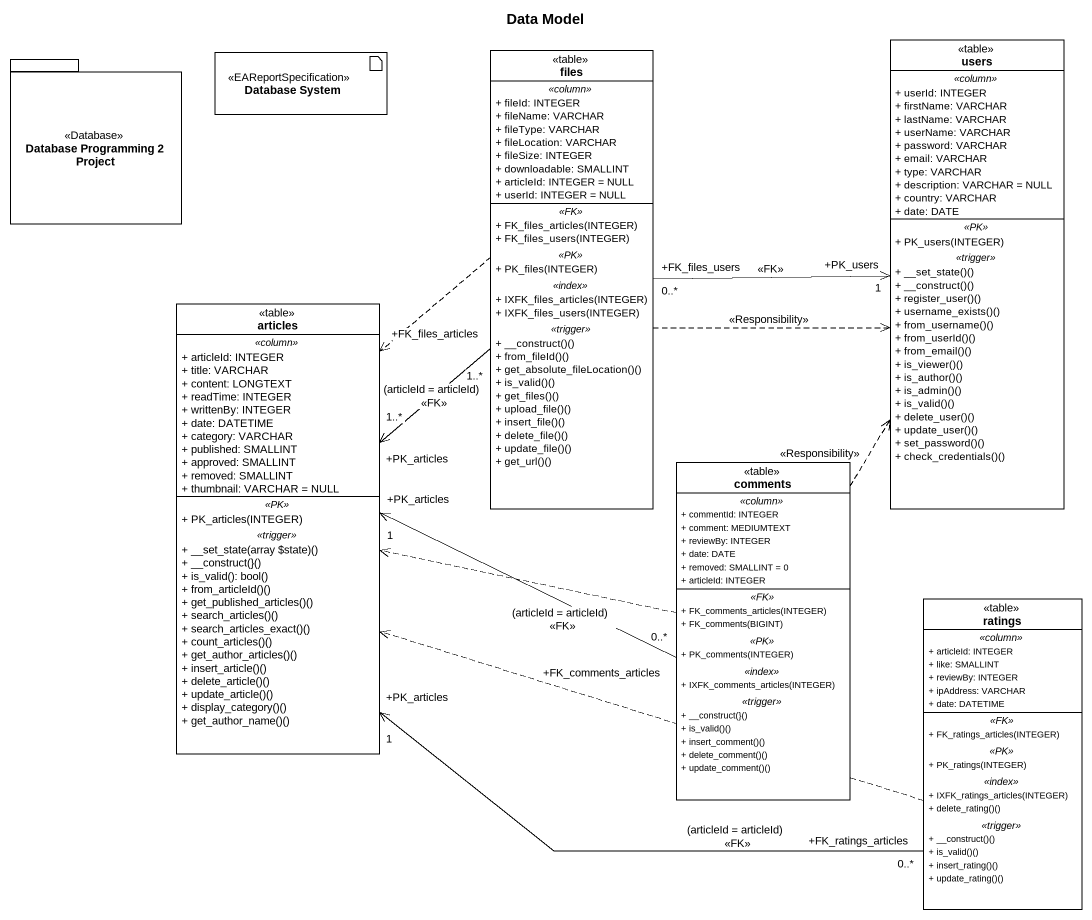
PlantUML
@startuml
title Data Model
allowmixing
hide circle
hide empty members
skinparam classAttributeIconSize 0
class users <<table>> {
  .. <<column>> ..
  + userId: INTEGER
  + firstName: VARCHAR
  + lastName: VARCHAR
  + userName: VARCHAR
  + password: VARCHAR
  + email: VARCHAR
  + type: VARCHAR
  + description: VARCHAR = NULL
  + country: VARCHAR
  + date: DATE
  .. <<PK>> ..
  + PK_users(INTEGER)
  .. <<trigger>> ..
  + __set_state()()
  + __construct()()
  + register_user()()
  + username_exists()()
  + from_username()()
  + from_userId()()
  + from_email()()
  + is_viewer()()
  + is_author()()
  + is_admin()()
  + is_valid()()
  + delete_user()()
  + update_user()()
  + set_password()()
  + check_credentials()()
}
package "Database Programming 2 Project" as Database_Programming_2 <<Database>> {
}
artifact "Database System" as Database_System <<EAReportSpecification>>
class files <<table>> {
  .. <<column>> ..
  + fileId: INTEGER
  + fileName: VARCHAR
  + fileType: VARCHAR
  + fileLocation: VARCHAR
  + fileSize: INTEGER
  + downloadable: SMALLINT
  + articleId: INTEGER = NULL
  + userId: INTEGER = NULL
  .. <<FK>> ..
  + FK_files_articles(INTEGER)
  + FK_files_users(INTEGER)
  .. <<PK>> ..
  + PK_files(INTEGER)
  .. <<index>> ..
  + IXFK_files_articles(INTEGER)
  + IXFK_files_users(INTEGER)
  .. <<trigger>> ..
  + __construct()()
  + from_fileId()()
  + get_absolute_fileLocation()()
  + is_valid()()
  + get_files()()
  + upload_file()()
  + insert_file()()
  + delete_file()()
  + update_file()()
  + get_url()()
}
class articles <<table>> {
  .. <<column>> ..
  + articleId: INTEGER
  + title: VARCHAR
  + content: LONGTEXT
  + readTime: INTEGER
  + writtenBy: INTEGER
  + date: DATETIME
  + category: VARCHAR
  + published: SMALLINT
  + approved: SMALLINT
  + removed: SMALLINT
  + thumbnail: VARCHAR = NULL
  .. <<PK>> ..
  + PK_articles(INTEGER)
  .. <<trigger>> ..
  + __set_state(array ~$state)()
  + __construct(}()
  + is_valid(): bool()
  + from_articleId()()
  + get_published_articles()()
  + search_articles()()
  + search_articles_exact()()
  + count_articles()()
  + get_author_articles()()
  + insert_article()()
  + delete_article()()
  + update_article()()
  + display_category()()
  + get_author_name()()
}
class comments <<table>> {
  .. <<column>> ..
  + commentId: INTEGER
  + comment: MEDIUMTEXT
  + reviewBy: INTEGER
  + date: DATE
  + removed: SMALLINT = 0
  + articleId: INTEGER
  .. <<FK>> ..
  + FK_comments_articles(INTEGER)
  + FK_comments(BIGINT)
  .. <<PK>> ..
  + PK_comments(INTEGER)
  .. <<index>> ..
  + IXFK_comments_articles(INTEGER)
  .. <<trigger>> ..
  + __construct(}()
  + is_valid()()
  + insert_comment()()
  + delete_comment()()
  + update_comment()()
}
class ratings <<table>> {
  .. <<column>> ..
  + articleId: INTEGER
  + like: SMALLINT
  + reviewBy: INTEGER
  + ipAddress: VARCHAR
  + date: DATETIME
  .. <<FK>> ..
  + FK_ratings_articles(INTEGER)
  .. <<PK>> ..
  + PK_ratings(INTEGER)
  .. <<index>> ..
  + IXFK_ratings_articles(INTEGER)
  + delete_rating()()
  .. <<trigger>> ..
  + __construct()()
  + is_valid()()
  + insert_rating()()
  + update_rating()()
}
files "+FK_files_users\n0..*" -right-> "+PK_users\n1" users : <<FK>>
files .right.> users : <<Responsibility>>
files "+FK_files_articles\n1..*" --> "+PK_articles\n1..*" articles : (articleId = articleId)\n<<FK>>
files ..> articles
articles -up- files
comments .up.> users : <<Responsibility>>
comments "+FK_comments_articles\n0..*" -left-> "+PK_articles\n1" articles : (articleId = articleId)\n<<FK>>
comments .left.> articles
ratings "+FK_ratings_articles\n0..*" -left-> "+PK_articles\n1" articles : (articleId = articleId)\n<<FK>>
ratings .left.> articles
@enduml
